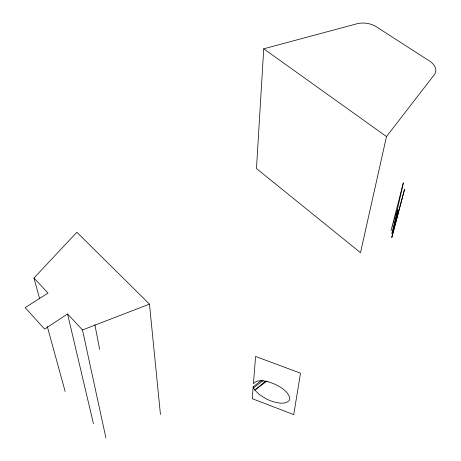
<?xml version="1.0" encoding="UTF-8"?>
<svg xmlns="http://www.w3.org/2000/svg" width="461" height="461" viewBox="0 0 461 461"><rect width="100%" height="100%" fill="white"/><g stroke="black" fill="none" stroke-linecap="round" stroke-linejoin="round"><path stroke-width="0.69" d="M263.738 48.803L256.472 168.553L360.496 252.68L386.497 136.565L434.25 74.763A17.501 11.012 10.4 0 0 429.589 61.088L376.274 26.738A16.769 10.303 7.7 0 0 356.883 23.793L263.738 48.803L386.497 136.565M261.548 380.342L253.187 386.779L252.242 398.69L293.732 414.618L300.509 373.185L255.59 356.457L253.435 383.69C256.771 379.276 263.387 380.838 268.025 381.8M39.658 298.78L33.953 278.029L76.883 232.258L149.468 304.122L160.44 414.456M265.761 380.965L254.852 390.11L259.526 394.743L266.216 398.898A21.88 10.349 25.1 0 0 273.788 401.859C278.617 403 285.025 404.654 289.012 400.742A16.337 7.704 25 0 0 289.566 397.088C287.353 391.043 281.296 387.517 275.874 384.693A21.725 10.205 25.1 0 0 268.025 381.8M266.948 381.103L254.852 390.11L253.55 387.851L263.231 380.469M105.926 437.95L82.479 329.938L67.554 313.964L44.59 329.091L25.182 307.637L48.019 293.075L33.953 278.029M82.479 329.938L149.468 304.122M253.187 386.779L253.55 387.851M47.27 326.446L65.151 391.47M67.554 313.964L93.45 423.728M94.857 324.688L99.657 349.38M403.317 182.988L397.526 208.764L391.014 230.661L403.317 182.988M397.952 210.014L392.127 234.13L391.913 232.961L397.952 210.014M392.052 236.447L391.769 237.571L404.551 189.292L392.052 236.447"/></g></svg>
